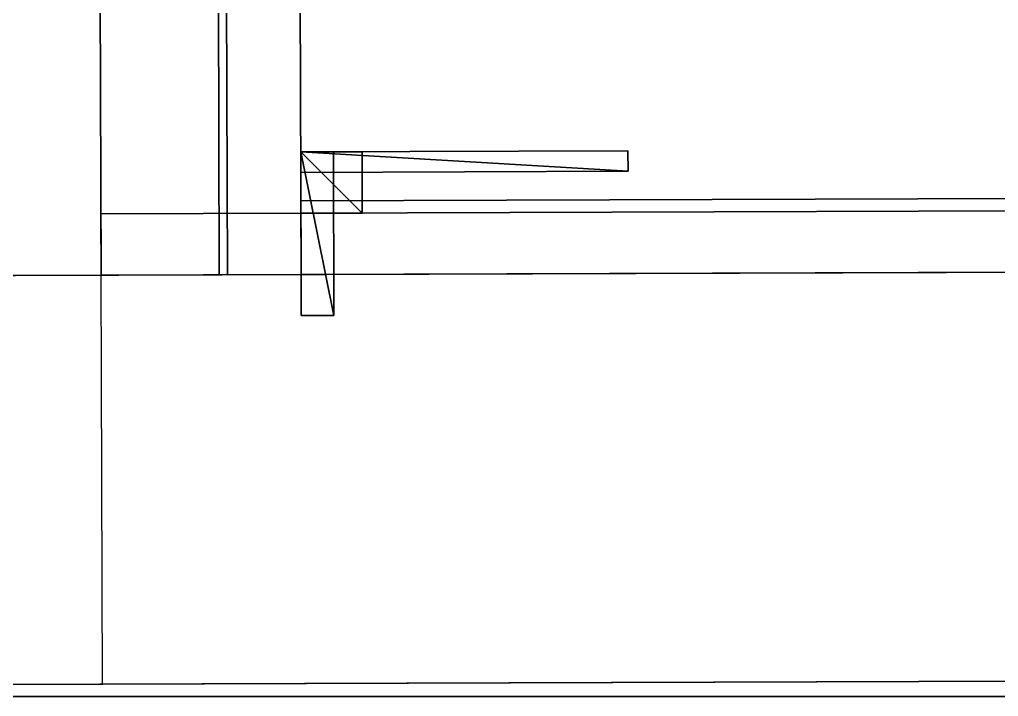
# Model space of a CAD drawing. Extents: x 0 to 2992, y -2739 to 0.
# Drawn here: x 910 to 1149.3, y -2716.3 to -2550.8 of the extents above; entities that cross this region are included whole.
import ezdxf

# ---------------------------------------------------------------- set-up
doc = ezdxf.new("R2010")
doc.units = 0
for name, color, linetype in [('LAYER0', 7, 'CONTINUOUS'), ('LAYER11', 45, 'CONTINUOUS'), ('LAYER17', 45, 'CONTINUOUS'), ('LAYER19', 45, 'CONTINUOUS'), ('LAYER2', 7, 'CONTINUOUS'), ('LAYER36', 2, 'CONTINUOUS'), ('LAYER37', 7, 'CONTINUOUS'), ('LAYER38', 253, 'CONTINUOUS'), ('LAYER39', 253, 'CONTINUOUS'), ('LAYER40', 253, 'CONTINUOUS'), ('LAYER41', 253, 'CONTINUOUS'), ('LAYER42', 253, 'CONTINUOUS'), ('LAYER43', 253, 'CONTINUOUS'), ('LAYER44', 45, 'CONTINUOUS'), ('LAYER71', 45, 'CONTINUOUS'), ('LAYER87', 7, 'CONTINUOUS')]:
    doc.layers.add(name, color=color, linetype=linetype)

msp = doc.modelspace()

# ---------------------------------------------------------------- linework, layer by layer
at = {"layer": 'LAYER0', "invisible_edges": 1}
for points in [[(2992.49, 0), (0, -2716.32), (0, 0), (2992.49, 0)], [(2992.49, -2716.32, 5), (0, 0, 5), (0, -2716.32, 5), (2992.49, -2716.32, 5)], [(0, 0, 5), (2992.49, -2716.32, 5), (2992.49, 0, 5), (0, 0, 5)], [(0, -2716.32), (2992.49, 0), (2992.49, -2716.32), (0, -2716.32)], [(2992.49, -2716.32, 5), (0, -2716.32), (2992.49, -2716.32), (2992.49, -2716.32, 5)], [(0, -2716.32), (2992.49, -2716.32, 5), (0, -2716.32, 5), (0, -2716.32)]]:
    msp.add_3dface(points, dxfattribs=at)
at = {"layer": 'LAYER11', "invisible_edges": 1}
for points in [[(2880.018, -2307.037, 2005), (929.9952, -2613.324, 2005), (929.0281, -2313.326, 2005), (2880.018, -2307.037, 2005)], [(929.0281, -2313.326, 2030), (2880.985, -2607.035, 2030), (2880.018, -2307.037, 2030), (929.0281, -2313.326, 2030)], [(929.9952, -2613.324, 2005), (2880.018, -2307.037, 2005), (2880.985, -2607.035, 2005), (929.9952, -2613.324, 2005)], [(929.9952, -2613.324, 2005), (929.0281, -2313.326, 2030), (929.0281, -2313.326, 2005), (929.9952, -2613.324, 2005)], [(929.0281, -2313.326, 2030), (929.9952, -2613.324, 2005), (929.9952, -2613.324, 2030), (929.0281, -2313.326, 2030)], [(2880.985, -2607.035, 2030), (929.0281, -2313.326, 2030), (929.9952, -2613.324, 2030), (2880.985, -2607.035, 2030)], [(2880.985, -2607.035, 2030), (929.9952, -2613.324, 2005), (2880.985, -2607.035, 2005), (2880.985, -2607.035, 2030)], [(929.9952, -2613.324, 2005), (2880.985, -2607.035, 2030), (929.9952, -2613.324, 2030), (929.9952, -2613.324, 2005)]]:
    msp.add_3dface(points, dxfattribs=at)
at = {"layer": 'LAYER17', "invisible_edges": 1}
for points in [[(1879.581, -2210.261, 784.9999), (958.8757, -2613.231, 784.9999), (957.5862, -2213.233, 784.9999), (1879.581, -2210.261, 784.9999)], [(957.5862, -2213.233, 802.9999), (1880.871, -2610.259, 802.9999), (1879.581, -2210.261, 802.9999), (957.5862, -2213.233, 802.9999)], [(958.8757, -2613.231, 784.9999), (1879.581, -2210.261, 784.9999), (1880.871, -2610.259, 784.9999), (958.8757, -2613.231, 784.9999)], [(958.8757, -2613.231, 784.9999), (957.5862, -2213.233, 802.9999), (957.5862, -2213.233, 784.9999), (958.8757, -2613.231, 784.9999)], [(957.5862, -2213.233, 802.9999), (958.8757, -2613.231, 784.9999), (958.8757, -2613.231, 802.9999), (957.5862, -2213.233, 802.9999)], [(1880.871, -2610.259, 802.9999), (957.5862, -2213.233, 802.9999), (958.8757, -2613.231, 802.9999), (1880.871, -2610.259, 802.9999)], [(1880.871, -2610.259, 802.9999), (958.8757, -2613.231, 784.9999), (1880.871, -2610.259, 784.9999), (1880.871, -2610.259, 802.9999)], [(958.8757, -2613.231, 784.9999), (1880.871, -2610.259, 802.9999), (958.8757, -2613.231, 802.9999), (958.8757, -2613.231, 784.9999)]]:
    msp.add_3dface(points, dxfattribs=at)
at = {"layer": 'LAYER19', "invisible_edges": 1}
for points in [[(978.8757, -2613.167, 619.9998), (959.6508, -2233.227, 619.9998), (977.6507, -2233.169, 619.9998), (978.8757, -2613.167, 619.9998)], [(960.8758, -2613.225, 784.9998), (977.6507, -2233.169, 784.9998), (959.6508, -2233.227, 784.9998), (960.8758, -2613.225, 784.9998)], [(959.6508, -2233.227, 619.9998), (978.8757, -2613.167, 619.9998), (960.8758, -2613.225, 619.9998), (959.6508, -2233.227, 619.9998)], [(959.6508, -2233.227, 619.9998), (960.8758, -2613.225, 784.9998), (959.6508, -2233.227, 784.9998), (959.6508, -2233.227, 619.9998)], [(960.8758, -2613.225, 784.9998), (959.6508, -2233.227, 619.9998), (960.8758, -2613.225, 619.9998), (960.8758, -2613.225, 784.9998)], [(977.6507, -2233.169, 784.9998), (960.8758, -2613.225, 784.9998), (978.8757, -2613.167, 784.9998), (977.6507, -2233.169, 784.9998)], [(978.8757, -2613.167, 619.9998), (977.6507, -2233.169, 784.9998), (978.8757, -2613.167, 784.9998), (978.8757, -2613.167, 619.9998)], [(977.6507, -2233.169, 784.9998), (978.8757, -2613.167, 619.9998), (977.6507, -2233.169, 619.9998), (977.6507, -2233.169, 784.9998)], [(960.8758, -2613.225, 784.9998), (978.8757, -2613.167, 619.9998), (978.8757, -2613.167, 784.9998), (960.8758, -2613.225, 784.9998)], [(978.8757, -2613.167, 619.9998), (960.8758, -2613.225, 784.9998), (960.8758, -2613.225, 619.9998), (978.8757, -2613.167, 619.9998)]]:
    msp.add_3dface(points, dxfattribs=at)
at = {"layer": 'LAYER2'}
for points, invisible_edges in [([(2880.99, -2607.03, 2598), (930, -2613.32, 2156), (100, -2616, 2598), (2880.99, -2607.03, 2598)], 3), ([(2880.99, -2607.03, 5), (930.32, -2713.32, 5), (929.99, -2613.323, 5), (2880.99, -2607.03, 5)], 1), ([(2880.99, -2607.03, 5), (930, -2613.32, 2156), (2880.99, -2607.03, 2598), (2880.99, -2607.03, 5)], 3), ([(930, -2613.32, 2156), (2880.99, -2607.03, 5), (930, -2613.32, 5), (930, -2613.32, 2156)], 1), ([(2980.5, -2706.71, 5), (930.32, -2713.32, 5), (2880.99, -2607.03, 5), (2980.5, -2706.71, 5)], 3), ([(100, -2616, 2598), (930, -2613.32, 2156), (100, -2616, 2156), (100, -2616, 2598)], 1), ([(0, -2716.32, 2598), (100.32, -2716, 2156), (2980.5, -2706.71, 2598), (0, -2716.32, 2598)], 3), ([(930.32, -2713.32, 2156), (2980.5, -2706.71, 2598), (100.32, -2716, 2156), (930.32, -2713.32, 2156)], 3), ([(930.32, -2713.32, 5), (2980.5, -2706.71, 2598), (930.32, -2713.32, 2156), (930.32, -2713.32, 5)], 3), ([(2980.5, -2706.71, 2598), (930.32, -2713.32, 5), (2980.5, -2706.71, 5), (2980.5, -2706.71, 2598)], 1)]:
    msp.add_3dface(points, dxfattribs=dict(at, invisible_edges=invisible_edges))
at = {"layer": 'LAYER36'}
for points in [[(978.7789, -2583.167, 755.4998), (1058.795, -2587.909, 755.4998), (1058.778, -2582.909, 755.4998), (978.7789, -2583.167, 755.4998)], [(1058.778, -2582.909, 732.4998), (978.7789, -2583.167, 755.4998), (1058.778, -2582.909, 755.4998), (1058.778, -2582.909, 732.4998)], [(978.7789, -2583.167, 732.4998), (978.7789, -2583.167, 755.4998), (1058.778, -2582.909, 732.4998), (978.7789, -2583.167, 732.4998)], [(1058.795, -2587.909, 732.4998), (978.7789, -2583.167, 732.4998), (1058.778, -2582.909, 732.4998), (1058.795, -2587.909, 732.4998)], [(978.795, -2588.167, 755.4998), (1058.795, -2587.909, 755.4998), (978.7789, -2583.167, 755.4998), (978.795, -2588.167, 755.4998)], [(978.7789, -2583.167, 732.4998), (978.795, -2588.167, 755.4998), (978.7789, -2583.167, 755.4998), (978.7789, -2583.167, 732.4998)], [(978.795, -2588.167, 732.4998), (978.795, -2588.167, 755.4998), (978.7789, -2583.167, 732.4998), (978.795, -2588.167, 732.4998)], [(978.795, -2588.167, 732.4998), (978.7789, -2583.167, 732.4998), (1058.795, -2587.909, 732.4998), (978.795, -2588.167, 732.4998)], [(1058.778, -2582.909, 755.4998), (1058.795, -2587.909, 732.4998), (1058.778, -2582.909, 732.4998), (1058.778, -2582.909, 755.4998)], [(1058.795, -2587.909, 755.4998), (1058.795, -2587.909, 732.4998), (1058.778, -2582.909, 755.4998), (1058.795, -2587.909, 755.4998)], [(1058.795, -2587.909, 755.4998), (978.795, -2588.167, 732.4998), (1058.795, -2587.909, 732.4998), (1058.795, -2587.909, 755.4998)], [(978.795, -2588.167, 755.4998), (978.795, -2588.167, 732.4998), (1058.795, -2587.909, 755.4998), (978.795, -2588.167, 755.4998)]]:
    msp.add_3dface(points, dxfattribs=at)
at = {"layer": 'LAYER37', "invisible_edges": 1}
for points in [[(978.7789, -2583.167, 755.4998), (1058.778, -2582.909, 732.4998), (978.7789, -2583.167, 732.4998), (978.7789, -2583.167, 755.4998)], [(1058.778, -2582.909, 732.4998), (978.7789, -2583.167, 755.4998), (1058.778, -2582.909, 755.4998), (1058.778, -2582.909, 732.4998)], [(978.7789, -2583.167, 755.4998), (1058.795, -2587.909, 755.4998), (1058.778, -2582.909, 755.4998), (978.7789, -2583.167, 755.4998)], [(1058.778, -2582.909, 732.4998), (978.795, -2588.167, 732.4998), (978.7789, -2583.167, 732.4998), (1058.778, -2582.909, 732.4998)], [(1058.795, -2587.909, 755.4998), (978.7789, -2583.167, 755.4998), (978.795, -2588.167, 755.4998), (1058.795, -2587.909, 755.4998)], [(978.795, -2588.167, 732.4998), (978.7789, -2583.167, 755.4998), (978.7789, -2583.167, 732.4998), (978.795, -2588.167, 732.4998)], [(978.7789, -2583.167, 755.4998), (978.795, -2588.167, 732.4998), (978.795, -2588.167, 755.4998), (978.7789, -2583.167, 755.4998)], [(978.795, -2588.167, 732.4998), (1058.778, -2582.909, 732.4998), (1058.795, -2587.909, 732.4998), (978.795, -2588.167, 732.4998)], [(1058.795, -2587.909, 755.4998), (1058.778, -2582.909, 732.4998), (1058.778, -2582.909, 755.4998), (1058.795, -2587.909, 755.4998)], [(1058.778, -2582.909, 732.4998), (1058.795, -2587.909, 755.4998), (1058.795, -2587.909, 732.4998), (1058.778, -2582.909, 732.4998)], [(1058.795, -2587.909, 755.4998), (978.795, -2588.167, 732.4998), (1058.795, -2587.909, 732.4998), (1058.795, -2587.909, 755.4998)], [(978.795, -2588.167, 732.4998), (1058.795, -2587.909, 755.4998), (978.795, -2588.167, 755.4998), (978.795, -2588.167, 732.4998)]]:
    msp.add_3dface(points, dxfattribs=at)
at = {"layer": 'LAYER38'}
for points in [[(978.7789, -2583.167, 755.4998), (993.8271, -2598.119, 755.4998), (993.7788, -2583.119, 755.4998), (978.7789, -2583.167, 755.4998)], [(993.7788, -2583.119, 740.4998), (978.7789, -2583.167, 755.4998), (993.7788, -2583.119, 755.4998), (993.7788, -2583.119, 740.4998)], [(978.7789, -2583.167, 740.4998), (978.7789, -2583.167, 755.4998), (993.7788, -2583.119, 740.4998), (978.7789, -2583.167, 740.4998)], [(993.8271, -2598.119, 740.4998), (978.7789, -2583.167, 740.4998), (993.7788, -2583.119, 740.4998), (993.8271, -2598.119, 740.4998)], [(978.8272, -2598.167, 755.4998), (993.8271, -2598.119, 755.4998), (978.7789, -2583.167, 755.4998), (978.8272, -2598.167, 755.4998)], [(978.7789, -2583.167, 740.4998), (978.8272, -2598.167, 755.4998), (978.7789, -2583.167, 755.4998), (978.7789, -2583.167, 740.4998)], [(978.8272, -2598.167, 740.4998), (978.8272, -2598.167, 755.4998), (978.7789, -2583.167, 740.4998), (978.8272, -2598.167, 740.4998)], [(978.8272, -2598.167, 740.4998), (978.7789, -2583.167, 740.4998), (993.8271, -2598.119, 740.4998), (978.8272, -2598.167, 740.4998)], [(993.7788, -2583.119, 755.4998), (993.8271, -2598.119, 740.4998), (993.7788, -2583.119, 740.4998), (993.7788, -2583.119, 755.4998)], [(993.8271, -2598.119, 755.4998), (993.8271, -2598.119, 740.4998), (993.7788, -2583.119, 755.4998), (993.8271, -2598.119, 755.4998)], [(993.8271, -2598.119, 755.4998), (978.8272, -2598.167, 740.4998), (993.8271, -2598.119, 740.4998), (993.8271, -2598.119, 755.4998)], [(978.8272, -2598.167, 755.4998), (978.8272, -2598.167, 740.4998), (993.8271, -2598.119, 755.4998), (978.8272, -2598.167, 755.4998)]]:
    msp.add_3dface(points, dxfattribs=at)
at = {"layer": 'LAYER39'}
for points in [[(978.7789, -2583.167, 755.4998), (993.8271, -2598.119, 755.4998), (993.7788, -2583.119, 755.4998), (978.7789, -2583.167, 755.4998)], [(993.7788, -2583.119, 740.4998), (978.7789, -2583.167, 755.4998), (993.7788, -2583.119, 755.4998), (993.7788, -2583.119, 740.4998)], [(978.7789, -2583.167, 740.4998), (978.7789, -2583.167, 755.4998), (993.7788, -2583.119, 740.4998), (978.7789, -2583.167, 740.4998)], [(993.8271, -2598.119, 740.4998), (978.7789, -2583.167, 740.4998), (993.7788, -2583.119, 740.4998), (993.8271, -2598.119, 740.4998)], [(978.8272, -2598.167, 755.4998), (993.8271, -2598.119, 755.4998), (978.7789, -2583.167, 755.4998), (978.8272, -2598.167, 755.4998)], [(978.7789, -2583.167, 740.4998), (978.8272, -2598.167, 755.4998), (978.7789, -2583.167, 755.4998), (978.7789, -2583.167, 740.4998)], [(978.8272, -2598.167, 740.4998), (978.8272, -2598.167, 755.4998), (978.7789, -2583.167, 740.4998), (978.8272, -2598.167, 740.4998)], [(978.8272, -2598.167, 740.4998), (978.7789, -2583.167, 740.4998), (993.8271, -2598.119, 740.4998), (978.8272, -2598.167, 740.4998)], [(993.7788, -2583.119, 755.4998), (993.8271, -2598.119, 740.4998), (993.7788, -2583.119, 740.4998), (993.7788, -2583.119, 755.4998)], [(993.8271, -2598.119, 755.4998), (993.8271, -2598.119, 740.4998), (993.7788, -2583.119, 755.4998), (993.8271, -2598.119, 755.4998)], [(993.8271, -2598.119, 755.4998), (978.8272, -2598.167, 740.4998), (993.8271, -2598.119, 740.4998), (993.8271, -2598.119, 755.4998)], [(978.8272, -2598.167, 755.4998), (978.8272, -2598.167, 740.4998), (993.8271, -2598.119, 755.4998), (978.8272, -2598.167, 755.4998)]]:
    msp.add_3dface(points, dxfattribs=at)
at = {"layer": 'LAYER40'}
for points in [[(978.7789, -2583.167, 755.4998), (993.8271, -2598.119, 755.4998), (993.7788, -2583.119, 755.4998), (978.7789, -2583.167, 755.4998)], [(993.7788, -2583.119, 740.4998), (978.7789, -2583.167, 755.4998), (993.7788, -2583.119, 755.4998), (993.7788, -2583.119, 740.4998)], [(978.7789, -2583.167, 740.4998), (978.7789, -2583.167, 755.4998), (993.7788, -2583.119, 740.4998), (978.7789, -2583.167, 740.4998)], [(993.8271, -2598.119, 740.4998), (978.7789, -2583.167, 740.4998), (993.7788, -2583.119, 740.4998), (993.8271, -2598.119, 740.4998)], [(978.8272, -2598.167, 755.4998), (993.8271, -2598.119, 755.4998), (978.7789, -2583.167, 755.4998), (978.8272, -2598.167, 755.4998)], [(978.7789, -2583.167, 740.4998), (978.8272, -2598.167, 755.4998), (978.7789, -2583.167, 755.4998), (978.7789, -2583.167, 740.4998)], [(978.8272, -2598.167, 740.4998), (978.8272, -2598.167, 755.4998), (978.7789, -2583.167, 740.4998), (978.8272, -2598.167, 740.4998)], [(978.8272, -2598.167, 740.4998), (978.7789, -2583.167, 740.4998), (993.8271, -2598.119, 740.4998), (978.8272, -2598.167, 740.4998)], [(993.7788, -2583.119, 755.4998), (993.8271, -2598.119, 740.4998), (993.7788, -2583.119, 740.4998), (993.7788, -2583.119, 755.4998)], [(993.8271, -2598.119, 755.4998), (993.8271, -2598.119, 740.4998), (993.7788, -2583.119, 755.4998), (993.8271, -2598.119, 755.4998)], [(993.8271, -2598.119, 755.4998), (978.8272, -2598.167, 740.4998), (993.8271, -2598.119, 740.4998), (993.8271, -2598.119, 755.4998)], [(978.8272, -2598.167, 755.4998), (978.8272, -2598.167, 740.4998), (993.8271, -2598.119, 755.4998), (978.8272, -2598.167, 755.4998)]]:
    msp.add_3dface(points, dxfattribs=at)
at = {"layer": 'LAYER41'}
for points in [[(978.7789, -2583.167, 755.4998), (993.8271, -2598.119, 755.4998), (993.7788, -2583.119, 755.4998), (978.7789, -2583.167, 755.4998)], [(993.7788, -2583.119, 740.4998), (978.7789, -2583.167, 755.4998), (993.7788, -2583.119, 755.4998), (993.7788, -2583.119, 740.4998)], [(978.7789, -2583.167, 740.4998), (978.7789, -2583.167, 755.4998), (993.7788, -2583.119, 740.4998), (978.7789, -2583.167, 740.4998)], [(993.8271, -2598.119, 740.4998), (978.7789, -2583.167, 740.4998), (993.7788, -2583.119, 740.4998), (993.8271, -2598.119, 740.4998)], [(978.8272, -2598.167, 755.4998), (993.8271, -2598.119, 755.4998), (978.7789, -2583.167, 755.4998), (978.8272, -2598.167, 755.4998)], [(978.7789, -2583.167, 740.4998), (978.8272, -2598.167, 755.4998), (978.7789, -2583.167, 755.4998), (978.7789, -2583.167, 740.4998)], [(978.8272, -2598.167, 740.4998), (978.8272, -2598.167, 755.4998), (978.7789, -2583.167, 740.4998), (978.8272, -2598.167, 740.4998)], [(978.8272, -2598.167, 740.4998), (978.7789, -2583.167, 740.4998), (993.8271, -2598.119, 740.4998), (978.8272, -2598.167, 740.4998)], [(993.7788, -2583.119, 755.4998), (993.8271, -2598.119, 740.4998), (993.7788, -2583.119, 740.4998), (993.7788, -2583.119, 755.4998)], [(993.8271, -2598.119, 755.4998), (993.8271, -2598.119, 740.4998), (993.7788, -2583.119, 755.4998), (993.8271, -2598.119, 755.4998)], [(993.8271, -2598.119, 755.4998), (978.8272, -2598.167, 740.4998), (993.8271, -2598.119, 740.4998), (993.8271, -2598.119, 755.4998)], [(978.8272, -2598.167, 755.4998), (978.8272, -2598.167, 740.4998), (993.8271, -2598.119, 755.4998), (978.8272, -2598.167, 755.4998)]]:
    msp.add_3dface(points, dxfattribs=at)
at = {"layer": 'LAYER42'}
for points in [[(978.7789, -2583.167, 755.4998), (986.9078, -2623.141, 755.4998), (986.7788, -2583.141, 755.4998), (978.7789, -2583.167, 755.4998)], [(986.7788, -2583.141, 747.4998), (978.7789, -2583.167, 755.4998), (986.7788, -2583.141, 755.4998), (986.7788, -2583.141, 747.4998)], [(978.7789, -2583.167, 747.4998), (978.7789, -2583.167, 755.4998), (986.7788, -2583.141, 747.4998), (978.7789, -2583.167, 747.4998)], [(986.9078, -2623.141, 747.4998), (978.7789, -2583.167, 747.4998), (986.7788, -2583.141, 747.4998), (986.9078, -2623.141, 747.4998)], [(978.9078, -2623.167, 755.4998), (986.9078, -2623.141, 755.4998), (978.7789, -2583.167, 755.4998), (978.9078, -2623.167, 755.4998)], [(978.7789, -2583.167, 747.4998), (978.9078, -2623.167, 755.4998), (978.7789, -2583.167, 755.4998), (978.7789, -2583.167, 747.4998)], [(978.9078, -2623.167, 747.4998), (978.9078, -2623.167, 755.4998), (978.7789, -2583.167, 747.4998), (978.9078, -2623.167, 747.4998)], [(978.9078, -2623.167, 747.4998), (978.7789, -2583.167, 747.4998), (986.9078, -2623.141, 747.4998), (978.9078, -2623.167, 747.4998)], [(986.7788, -2583.141, 755.4998), (986.9078, -2623.141, 747.4998), (986.7788, -2583.141, 747.4998), (986.7788, -2583.141, 755.4998)], [(986.9078, -2623.141, 755.4998), (986.9078, -2623.141, 747.4998), (986.7788, -2583.141, 755.4998), (986.9078, -2623.141, 755.4998)], [(986.9078, -2623.141, 755.4998), (978.9078, -2623.167, 747.4998), (986.9078, -2623.141, 747.4998), (986.9078, -2623.141, 755.4998)], [(978.9078, -2623.167, 755.4998), (978.9078, -2623.167, 747.4998), (986.9078, -2623.141, 755.4998), (978.9078, -2623.167, 755.4998)]]:
    msp.add_3dface(points, dxfattribs=at)
at = {"layer": 'LAYER43'}
for points in [[(978.7789, -2583.167, 755.4998), (1058.795, -2587.909, 755.4998), (1058.778, -2582.909, 755.4998), (978.7789, -2583.167, 755.4998)], [(1058.778, -2582.909, 739.4998), (978.7789, -2583.167, 755.4998), (1058.778, -2582.909, 755.4998), (1058.778, -2582.909, 739.4998)], [(978.7789, -2583.167, 739.4998), (978.7789, -2583.167, 755.4998), (1058.778, -2582.909, 739.4998), (978.7789, -2583.167, 739.4998)], [(1058.795, -2587.909, 739.4998), (978.7789, -2583.167, 739.4998), (1058.778, -2582.909, 739.4998), (1058.795, -2587.909, 739.4998)], [(978.795, -2588.167, 755.4998), (1058.795, -2587.909, 755.4998), (978.7789, -2583.167, 755.4998), (978.795, -2588.167, 755.4998)], [(978.7789, -2583.167, 739.4998), (978.795, -2588.167, 755.4998), (978.7789, -2583.167, 755.4998), (978.7789, -2583.167, 739.4998)], [(978.795, -2588.167, 739.4998), (978.795, -2588.167, 755.4998), (978.7789, -2583.167, 739.4998), (978.795, -2588.167, 739.4998)], [(978.795, -2588.167, 739.4998), (978.7789, -2583.167, 739.4998), (1058.795, -2587.909, 739.4998), (978.795, -2588.167, 739.4998)], [(1058.778, -2582.909, 755.4998), (1058.795, -2587.909, 739.4998), (1058.778, -2582.909, 739.4998), (1058.778, -2582.909, 755.4998)], [(1058.795, -2587.909, 755.4998), (1058.795, -2587.909, 739.4998), (1058.778, -2582.909, 755.4998), (1058.795, -2587.909, 755.4998)], [(1058.795, -2587.909, 755.4998), (978.795, -2588.167, 739.4998), (1058.795, -2587.909, 739.4998), (1058.795, -2587.909, 755.4998)], [(978.795, -2588.167, 755.4998), (978.795, -2588.167, 739.4998), (1058.795, -2587.909, 755.4998), (978.795, -2588.167, 755.4998)]]:
    msp.add_3dface(points, dxfattribs=at)
at = {"layer": 'LAYER44', "invisible_edges": 1}
for points in [[(1861.646, -2230.319, 620.9998), (978.8755, -2613.167, 620.9998), (977.6505, -2233.169, 620.9998), (1861.646, -2230.319, 620.9998)], [(977.6505, -2233.169, 638.9998), (1862.871, -2610.317, 638.9998), (1861.646, -2230.319, 638.9998), (977.6505, -2233.169, 638.9998)], [(978.8755, -2613.167, 620.9998), (1861.646, -2230.319, 620.9998), (1862.871, -2610.317, 620.9998), (978.8755, -2613.167, 620.9998)], [(978.8755, -2613.167, 620.9998), (977.6505, -2233.169, 638.9998), (977.6505, -2233.169, 620.9998), (978.8755, -2613.167, 620.9998)], [(977.6505, -2233.169, 638.9998), (978.8755, -2613.167, 620.9998), (978.8755, -2613.167, 638.9998), (977.6505, -2233.169, 638.9998)], [(1862.871, -2610.317, 638.9998), (977.6505, -2233.169, 638.9998), (978.8755, -2613.167, 638.9998), (1862.871, -2610.317, 638.9998)], [(1862.871, -2610.317, 638.9998), (978.8755, -2613.167, 620.9998), (1862.871, -2610.317, 620.9998), (1862.871, -2610.317, 638.9998)], [(978.8755, -2613.167, 620.9998), (1862.871, -2610.317, 638.9998), (978.8755, -2613.167, 638.9998), (978.8755, -2613.167, 620.9998)]]:
    msp.add_3dface(points, dxfattribs=at)
at = {"layer": 'LAYER71', "invisible_edges": 1}
for points in [[(1862.871, -2610.317, 664.9998), (978.8175, -2595.167, 664.9997), (1862.813, -2592.317, 664.9998), (1862.871, -2610.317, 664.9998)], [(978.8755, -2613.167, 784.9997), (1862.813, -2592.317, 784.9998), (978.8175, -2595.167, 784.9997), (978.8755, -2613.167, 784.9997)], [(978.8175, -2595.167, 664.9997), (1862.813, -2592.317, 784.9998), (1862.813, -2592.317, 664.9998), (978.8175, -2595.167, 664.9997)], [(1862.813, -2592.317, 784.9998), (978.8175, -2595.167, 664.9997), (978.8175, -2595.167, 784.9997), (1862.813, -2592.317, 784.9998)], [(1862.813, -2592.317, 784.9998), (978.8755, -2613.167, 784.9997), (1862.871, -2610.317, 784.9998), (1862.813, -2592.317, 784.9998)], [(978.8175, -2595.167, 664.9997), (1862.871, -2610.317, 664.9998), (978.8755, -2613.167, 664.9997), (978.8175, -2595.167, 664.9997)], [(978.8755, -2613.167, 784.9997), (978.8175, -2595.167, 664.9997), (978.8755, -2613.167, 664.9997), (978.8755, -2613.167, 784.9997)], [(978.8175, -2595.167, 664.9997), (978.8755, -2613.167, 784.9997), (978.8175, -2595.167, 784.9997), (978.8175, -2595.167, 664.9997)], [(978.8755, -2613.167, 784.9997), (1862.871, -2610.317, 664.9998), (1862.871, -2610.317, 784.9998), (978.8755, -2613.167, 784.9997)], [(1862.871, -2610.317, 664.9998), (978.8755, -2613.167, 784.9997), (978.8755, -2613.167, 664.9997), (1862.871, -2610.317, 664.9998)]]:
    msp.add_3dface(points, dxfattribs=at)
at = {"layer": 'LAYER87'}
for points, invisible_edges in [([(2866.06, -2592.11, 5), (929.99, -2613.32, 5), (929.95, -2598.32, 5), (2866.06, -2592.11, 5)], 1), ([(929.95, -2598.32, 116), (2866.06, -2592.11, 5), (929.95, -2598.32, 5), (929.95, -2598.32, 116)], 1), ([(2866.06, -2592.11, 5), (929.95, -2598.32, 116), (2866.06, -2592.11, 116), (2866.06, -2592.11, 5)], 1), ([(929.99, -2613.32, 116), (2866.06, -2592.11, 116), (929.95, -2598.32, 116), (929.99, -2613.32, 116)], 1), ([(929.99, -2613.32, 5), (2866.06, -2592.11, 5), (2880.99, -2607.03, 5), (929.99, -2613.32, 5)], 3), ([(2866.06, -2592.11, 116), (929.99, -2613.32, 116), (2880.99, -2607.03, 116), (2866.06, -2592.11, 116)], 5), ([(929.95, -2598.32, 116), (929.99, -2613.32, 5), (929.99, -2613.32, 116), (929.95, -2598.32, 116)], 1), ([(929.99, -2613.32, 5), (929.95, -2598.32, 116), (929.95, -2598.32, 5), (929.99, -2613.32, 5)], 1), ([(2880.99, -2607.03, 116), (929.99, -2613.32, 5), (2880.99, -2607.03, 5), (2880.99, -2607.03, 116)], 1), ([(929.99, -2613.32, 5), (2880.99, -2607.03, 116), (929.99, -2613.32, 116), (929.99, -2613.32, 5)], 1)]:
    msp.add_3dface(points, dxfattribs=dict(at, invisible_edges=invisible_edges))

# ---------------------------------------------------------------- meshes
at = {"layer": 'LAYER2'}
mesh = msp.add_polymesh((2, 2), dxfattribs=at)
for k, corner in enumerate([(100, -2616, 2598), (2880.985, -2607.035, 2598), (0, -2716.323, 2598), (2980.499, -2706.715, 2598)]):
    mesh.set_mesh_vertex(divmod(k, 2), corner)

doc.saveas('drawing.dxf')
